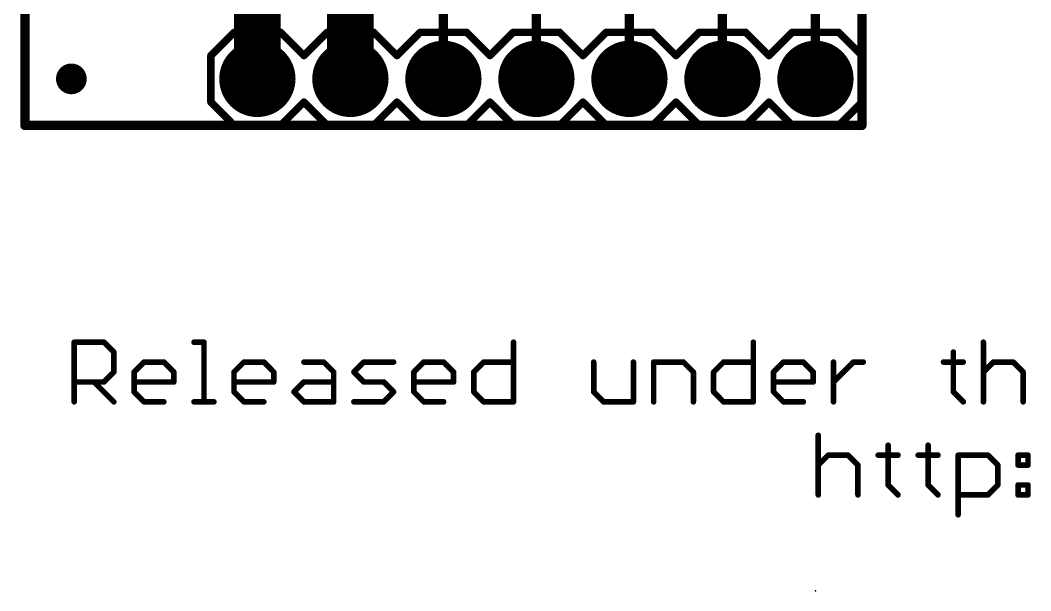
# Model space of a CAD drawing. Extents: x 0 to 108, y -13 to 32.
# Drawn here: x -0.13 to 27.47, y -12.7 to 2.87 of the extents above; entities that cross this region are included whole.
import ezdxf

# ---------------------------------------------------------------- set-up
doc = ezdxf.new("R2010")
doc.units = 0
for name, color, linetype in [('1', 12, 'CONTINUOUS'), ('16', 132, 'CONTINUOUS'), ('17', 110, 'CONTINUOUS'), ('20', 53, 'CONTINUOUS'), ('21', 41, 'CONTINUOUS'), ('23', 53, 'CONTINUOUS'), ('27', 253, 'CONTINUOUS'), ('29', 253, 'CONTINUOUS'), ('30', 253, 'CONTINUOUS'), ('44', 253, 'CONTINUOUS'), ('51', 53, 'CONTINUOUS')]:
    doc.layers.add(name, color=color, linetype=linetype)

# ---------------------------------------------------------------- blocks, each defined once
blk = doc.blocks.new('RECT')
blk.add_solid([(-0.5, -0.5), (0.5, -0.5), (-0.5, 0.5), (0.5, 0.5)])
blk = doc.blocks.new('ROUNDP')
at = {"const_width": 0.5}
blk.add_lwpolyline([(0, -0.25, 1), (0, 0.25, 1), (0, -0.25)], format="xyb", dxfattribs=at)
blk = doc.blocks.new('PIE')
at = {"const_width": 0.5}
blk.add_lwpolyline([(0, -0.25, 1), (0, 0.25, 1), (0, -0.25)], format="xyb", dxfattribs=at)

msp = doc.modelspace()

# ---------------------------------------------------------------- linework, layer by layer
at = {"layer": '1'}
for points, const_width in [([(0, 0), (0, 30.48)], 0.254), ([(22.86, 30.48), (22.86, 0)], 0.254), ([(21.59, 1.27), (21.59, 6.985)], 0.254), ([(6.35, 1.27), (6.35, 5.207)], 1.27), ([(11.43, 1.27), (11.43, 5.334)], 0.254), ([(22.86, 0), (0, 0)], 0.254)]:
    msp.add_lwpolyline(points, dxfattribs=dict(at, const_width=const_width))
for points, const_width in [([(6.0325, 1.27, 1), (6.6675, 1.27)], 0.635), ([(11.3665, 1.27, 1), (11.4935, 1.27)], 0.127), ([(21.5265, 1.27, 1), (21.6535, 1.27)], 0.127), ([(0, 0.0635, 1), (0, -0.0635)], 0.127), ([(-0.0635, 0, 1), (0.0635, 0)], 0.127), ([(22.7965, 0, 1), (22.9235, 0)], 0.127), ([(22.86, -0.0635, 1), (22.86, 0.0635)], 0.127)]:
    msp.add_lwpolyline(points, format="xyb", dxfattribs=dict(at, const_width=const_width))
at = {"layer": '16'}
for points, const_width in [([(0, 30.48), (0, 0)], 0.254), ([(22.86, 0), (22.86, 30.48)], 0.254), ([(8.89, 1.27), (8.89, 29.21)], 1.27), ([(11.43, 1.27), (11.43, 29.21)], 0.254), ([(13.97, 1.27), (13.97, 13.335)], 0.254), ([(16.51, 1.27), (16.51, 9.906)], 0.254), ([(19.05, 1.27), (19.05, 8.89)], 0.254), ([(0, 0), (22.86, 0)], 0.254)]:
    msp.add_lwpolyline(points, dxfattribs=dict(at, const_width=const_width))
for points, const_width in [([(8.5725, 1.27, 1), (9.2075, 1.27)], 0.635), ([(11.3665, 1.27, 1), (11.4935, 1.27)], 0.127), ([(13.9065, 1.27, 1), (14.0335, 1.27)], 0.127), ([(16.4465, 1.27, 1), (16.5735, 1.27)], 0.127), ([(18.9865, 1.27, 1), (19.1135, 1.27)], 0.127), ([(0, 0.0635, 1), (0, -0.0635)], 0.127), ([(-0.0635, 0, 1), (0.0635, 0)], 0.127), ([(22.7965, 0, 1), (22.9235, 0)], 0.127), ([(22.86, -0.0635, 1), (22.86, 0.0635)], 0.127)]:
    msp.add_lwpolyline(points, format="xyb", dxfattribs=dict(at, const_width=const_width))
at = {"layer": '20', "const_width": 0.254}
for points in [[(0, 30.48), (0, 0)], [(22.86, 0), (22.86, 30.48)], [(0, 0), (22.86, 0)]]:
    msp.add_lwpolyline(points, dxfattribs=at)
at = {"layer": '20', "const_width": 0.127}
for points in [[(0, 0.0635, 1), (0, -0.0635)], [(-0.0635, 0, 1), (0.0635, 0)], [(22.7965, 0, 1), (22.9235, 0)], [(22.86, -0.0635, 1), (22.86, 0.0635)]]:
    msp.add_lwpolyline(points, format="xyb", dxfattribs=at)
at = {"layer": '21', "const_width": 0.2032}
for points in [[(5.715, 2.54), (5.08, 1.905)], [(5.715, 2.54), (6.985, 2.54)], [(6.985, 2.54), (7.62, 1.905)], [(7.62, 1.905), (8.255, 2.54)], [(8.255, 2.54), (9.525, 2.54)], [(9.525, 2.54), (10.16, 1.905)], [(10.16, 1.905), (10.795, 2.54)], [(10.795, 2.54), (12.065, 2.54)], [(12.065, 2.54), (12.7, 1.905)], [(13.335, 2.54), (12.7, 1.905)], [(13.335, 2.54), (14.605, 2.54)], [(14.605, 2.54), (15.24, 1.905)], [(15.24, 1.905), (15.875, 2.54)], [(15.875, 2.54), (17.145, 2.54)], [(17.145, 2.54), (17.78, 1.905)], [(17.78, 1.905), (18.415, 2.54)], [(18.415, 2.54), (19.685, 2.54)], [(19.685, 2.54), (20.32, 1.905)], [(20.955, 2.54), (20.32, 1.905)], [(20.955, 2.54), (22.225, 2.54)], [(22.225, 2.54), (22.86, 1.905)], [(5.08, 1.905), (5.08, 0.635)], [(22.86, 1.905), (22.86, 0.635)], [(5.08, 0.635), (5.715, 0)], [(7.62, 0.635), (6.985, 0)], [(8.255, 0), (7.62, 0.635)], [(10.16, 0.635), (9.525, 0)], [(10.795, 0), (10.16, 0.635)], [(12.7, 0.635), (12.065, 0)], [(12.7, 0.635), (13.335, 0)], [(15.24, 0.635), (14.605, 0)], [(15.875, 0), (15.24, 0.635)], [(17.78, 0.635), (17.145, 0)], [(18.415, 0), (17.78, 0.635)], [(20.32, 0.635), (19.685, 0)], [(20.32, 0.635), (20.955, 0)], [(22.86, 0.635), (22.225, 0)], [(6.985, 0), (5.715, 0)], [(9.525, 0), (8.255, 0)], [(12.065, 0), (10.795, 0)], [(14.605, 0), (13.335, 0)], [(17.145, 0), (15.875, 0)], [(19.685, 0), (18.415, 0)], [(22.225, 0), (20.955, 0)]]:
    msp.add_lwpolyline(points, dxfattribs=at)
at = {"layer": '21', "const_width": 0.1016}
for points in [[(5.715, 2.5908, 1), (5.715, 2.4892)], [(5.7509, 2.5041, 1), (5.6791, 2.5759)], [(7.0209, 2.5759, 1), (6.9491, 2.5041)], [(6.985, 2.4892, 1), (6.985, 2.5908)], [(8.255, 2.5908, 1), (8.255, 2.4892)], [(8.2909, 2.5041, 1), (8.2191, 2.5759)], [(9.5609, 2.5759, 1), (9.4891, 2.5041)], [(9.525, 2.4892, 1), (9.525, 2.5908)], [(10.795, 2.5908, 1), (10.795, 2.4892)], [(10.8309, 2.5041, 1), (10.7591, 2.5759)], [(12.1009, 2.5759, 1), (12.0291, 2.5041)], [(12.065, 2.4892, 1), (12.065, 2.5908)], [(13.335, 2.5908, 1), (13.335, 2.4892)], [(13.3709, 2.5041, 1), (13.2991, 2.5759)], [(14.6409, 2.5759, 1), (14.5691, 2.5041)], [(14.605, 2.4892, 1), (14.605, 2.5908)], [(15.875, 2.5908, 1), (15.875, 2.4892)], [(15.9109, 2.5041, 1), (15.8391, 2.5759)], [(17.1809, 2.5759, 1), (17.1091, 2.5041)], [(17.145, 2.4892, 1), (17.145, 2.5908)], [(18.415, 2.5908, 1), (18.415, 2.4892)], [(18.4509, 2.5041, 1), (18.3791, 2.5759)], [(19.7209, 2.5759, 1), (19.6491, 2.5041)], [(19.685, 2.4892, 1), (19.685, 2.5908)], [(20.955, 2.5908, 1), (20.955, 2.4892)], [(20.9909, 2.5041, 1), (20.9191, 2.5759)], [(22.2609, 2.5759, 1), (22.1891, 2.5041)], [(22.225, 2.4892, 1), (22.225, 2.5908)], [(5.1308, 1.905, 1), (5.0292, 1.905)], [(5.0441, 1.9409, 1), (5.1159, 1.8691)], [(7.5841, 1.9409, 1), (7.6559, 1.8691)], [(7.5841, 1.8691, 1), (7.6559, 1.9409)], [(10.1241, 1.9409, 1), (10.1959, 1.8691)], [(10.1241, 1.8691, 1), (10.1959, 1.9409)], [(12.6641, 1.9409, 1), (12.7359, 1.8691)], [(12.6641, 1.8691, 1), (12.7359, 1.9409)], [(15.2041, 1.9409, 1), (15.2759, 1.8691)], [(15.2041, 1.8691, 1), (15.2759, 1.9409)], [(17.7441, 1.9409, 1), (17.8159, 1.8691)], [(17.7441, 1.8691, 1), (17.8159, 1.9409)], [(20.2841, 1.9409, 1), (20.3559, 1.8691)], [(20.2841, 1.8691, 1), (20.3559, 1.9409)], [(22.9108, 1.905, 1), (22.8092, 1.905)], [(22.8241, 1.8691, 1), (22.8959, 1.9409)], [(5.1159, 0.6709, 1), (5.0441, 0.5991)], [(5.0292, 0.635, 1), (5.1308, 0.635)], [(7.6559, 0.6709, 1), (7.5841, 0.5991)], [(7.6559, 0.5991, 1), (7.5841, 0.6709)], [(10.1959, 0.6709, 1), (10.1241, 0.5991)], [(10.1959, 0.5991, 1), (10.1241, 0.6709)], [(12.7359, 0.6709, 1), (12.6641, 0.5991)], [(12.7359, 0.5991, 1), (12.6641, 0.6709)], [(15.2759, 0.6709, 1), (15.2041, 0.5991)], [(15.2759, 0.5991, 1), (15.2041, 0.6709)], [(17.8159, 0.6709, 1), (17.7441, 0.5991)], [(17.8159, 0.5991, 1), (17.7441, 0.6709)], [(20.3559, 0.6709, 1), (20.2841, 0.5991)], [(20.3559, 0.5991, 1), (20.2841, 0.6709)], [(22.8092, 0.635, 1), (22.9108, 0.635)], [(22.8959, 0.5991, 1), (22.8241, 0.6709)], [(5.715, 0.0508, 1), (5.715, -0.0508)], [(5.6791, -0.0359, 1), (5.7509, 0.0359)], [(6.9491, 0.0359, 1), (7.0209, -0.0359)], [(6.985, -0.0508, 1), (6.985, 0.0508)], [(8.255, 0.0508, 1), (8.255, -0.0508)], [(8.2191, -0.0359, 1), (8.2909, 0.0359)], [(9.4891, 0.0359, 1), (9.5609, -0.0359)], [(9.525, -0.0508, 1), (9.525, 0.0508)], [(10.795, 0.0508, 1), (10.795, -0.0508)], [(10.7591, -0.0359, 1), (10.8309, 0.0359)], [(12.0291, 0.0359, 1), (12.1009, -0.0359)], [(12.065, -0.0508, 1), (12.065, 0.0508)], [(13.335, 0.0508, 1), (13.335, -0.0508)], [(13.2991, -0.0359, 1), (13.3709, 0.0359)], [(14.5691, 0.0359, 1), (14.6409, -0.0359)], [(14.605, -0.0508, 1), (14.605, 0.0508)], [(15.875, 0.0508, 1), (15.875, -0.0508)], [(15.8391, -0.0359, 1), (15.9109, 0.0359)], [(17.1091, 0.0359, 1), (17.1809, -0.0359)], [(17.145, -0.0508, 1), (17.145, 0.0508)], [(18.415, 0.0508, 1), (18.415, -0.0508)], [(18.3791, -0.0359, 1), (18.4509, 0.0359)], [(19.6491, 0.0359, 1), (19.7209, -0.0359)], [(19.685, -0.0508, 1), (19.685, 0.0508)], [(20.955, 0.0508, 1), (20.955, -0.0508)], [(20.9191, -0.0359, 1), (20.9909, 0.0359)], [(22.1891, 0.0359, 1), (22.2609, -0.0359)], [(22.225, -0.0508, 1), (22.225, 0.0508)]]:
    msp.add_lwpolyline(points, format="xyb", dxfattribs=at)
at = {"layer": '23'}
for p in [(1.27, 1.27), (6.35, 1.27), (21.59, -12.7)]:
    msp.add_point(p, dxfattribs=at)
at = {"layer": '27', "const_width": 0.1524}
for points in [[(1.3462, -7.5438), (1.3462, -5.9168)], [(1.3462, -5.9168), (2.1597, -5.9168)], [(2.1597, -5.9168), (2.4309, -6.188)], [(4.6205, -5.9168), (4.8917, -5.9168)], [(4.8917, -5.9168), (4.8917, -7.5438)], [(13.3452, -5.9168), (13.3452, -7.5438)], [(19.8939, -5.9168), (19.8939, -7.5438)], [(26.1764, -5.9168), (26.1764, -7.5438)], [(2.4309, -6.188), (2.4309, -6.7303)], [(25.3561, -6.188), (25.3561, -7.2726)], [(2.9834, -6.7303), (3.2545, -6.4591)], [(3.2545, -6.4591), (3.7969, -6.4591)], [(3.7969, -6.4591), (4.068, -6.7303)], [(5.7119, -6.7303), (5.9831, -6.4591)], [(5.9831, -6.4591), (6.5254, -6.4591)], [(6.5254, -6.4591), (6.7966, -6.7303)], [(7.6203, -6.4591), (8.1626, -6.4591)], [(8.1626, -6.4591), (8.4338, -6.7303)], [(8.9863, -6.7303), (9.2574, -6.4591)], [(9.2574, -6.4591), (10.0709, -6.4591)], [(10.6234, -6.7303), (10.8946, -6.4591)], [(10.8946, -6.4591), (11.4369, -6.4591)], [(11.4369, -6.4591), (11.7081, -6.7303)], [(12.2606, -6.7303), (12.5317, -6.4591)], [(12.5317, -6.4591), (13.3452, -6.4591)], [(15.5349, -6.4591), (15.5349, -7.2726)], [(16.6195, -7.5438), (16.6195, -6.4591)], [(17.172, -7.5438), (17.172, -6.4591)], [(17.172, -6.4591), (17.9855, -6.4591)], [(17.9855, -6.4591), (18.2567, -6.7303)], [(18.8092, -6.7303), (19.0804, -6.4591)], [(19.0804, -6.4591), (19.8939, -6.4591)], [(20.4464, -6.7303), (20.7175, -6.4591)], [(20.7175, -6.4591), (21.2599, -6.4591)], [(21.2599, -6.4591), (21.531, -6.7303)], [(22.0835, -7.5438), (22.0835, -6.4591)], [(22.0835, -7.0015), (22.6258, -6.4591)], [(22.6258, -6.4591), (22.897, -6.4591)], [(25.085, -6.4591), (25.6273, -6.4591)], [(26.1764, -6.7303), (26.4476, -6.4591)], [(26.4476, -6.4591), (26.9899, -6.4591)], [(26.9899, -6.4591), (27.2611, -6.7303)], [(2.4309, -6.7303), (2.1597, -7.0015)], [(2.9834, -7.2726), (2.9834, -6.7303)], [(4.068, -6.7303), (4.068, -7.0015)], [(5.7119, -7.2726), (5.7119, -6.7303)], [(6.7966, -6.7303), (6.7966, -7.0015)], [(8.4338, -6.7303), (8.4338, -7.5438)], [(9.2574, -7.0015), (8.9863, -6.7303)], [(10.6234, -7.2726), (10.6234, -6.7303)], [(11.7081, -6.7303), (11.7081, -7.0015)], [(12.2606, -7.2726), (12.2606, -6.7303)], [(18.2567, -6.7303), (18.2567, -7.5438)], [(18.8092, -7.2726), (18.8092, -6.7303)], [(20.4464, -7.2726), (20.4464, -6.7303)], [(21.531, -6.7303), (21.531, -7.0015)], [(27.2611, -6.7303), (27.2611, -7.5438)], [(2.1597, -7.0015), (1.3462, -7.0015)], [(1.8885, -7.0015), (2.4309, -7.5438)], [(4.068, -7.0015), (2.9834, -7.0015)], [(6.7966, -7.0015), (5.7119, -7.0015)], [(7.3491, -7.2726), (7.6203, -7.0015)], [(7.6203, -7.0015), (8.4338, -7.0015)], [(9.7998, -7.0015), (9.2574, -7.0015)], [(10.0709, -7.2726), (9.7998, -7.0015)], [(11.7081, -7.0015), (10.6234, -7.0015)], [(21.531, -7.0015), (20.4464, -7.0015)], [(3.2545, -7.5438), (2.9834, -7.2726)], [(5.9831, -7.5438), (5.7119, -7.2726)], [(7.6203, -7.5438), (7.3491, -7.2726)], [(9.7998, -7.5438), (10.0709, -7.2726)], [(10.8946, -7.5438), (10.6234, -7.2726)], [(12.5317, -7.5438), (12.2606, -7.2726)], [(15.5349, -7.2726), (15.8061, -7.5438)], [(19.0804, -7.5438), (18.8092, -7.2726)], [(20.7175, -7.5438), (20.4464, -7.2726)], [(25.3561, -7.2726), (25.6273, -7.5438)], [(3.7969, -7.5438), (3.2545, -7.5438)], [(4.6205, -7.5438), (5.1628, -7.5438)], [(6.5254, -7.5438), (5.9831, -7.5438)], [(8.4338, -7.5438), (7.6203, -7.5438)], [(8.9863, -7.5438), (9.7998, -7.5438)], [(11.4369, -7.5438), (10.8946, -7.5438)], [(13.3452, -7.5438), (12.5317, -7.5438)], [(15.8061, -7.5438), (16.6195, -7.5438)], [(19.8939, -7.5438), (19.0804, -7.5438)], [(21.2599, -7.5438), (20.7175, -7.5438)], [(21.6662, -8.4568), (21.6662, -10.0838)], [(23.5745, -8.728), (23.5745, -9.8126)], [(24.666, -8.728), (24.666, -9.8126)], [(21.6662, -9.2703), (21.9374, -8.9991)], [(21.9374, -8.9991), (22.4797, -8.9991)], [(22.4797, -8.9991), (22.7509, -9.2703)], [(23.3034, -8.9991), (23.8457, -8.9991)], [(24.3948, -8.9991), (24.9371, -8.9991)], [(25.4862, -10.6261), (25.4862, -8.9991)], [(25.4862, -8.9991), (26.2997, -8.9991)], [(26.2997, -8.9991), (26.5709, -9.2703)], [(27.1234, -8.9991), (27.3946, -8.9991)], [(27.1234, -9.2703), (27.1234, -8.9991)], [(27.3946, -8.9991), (27.3946, -9.2703)], [(22.7509, -9.2703), (22.7509, -10.0838)], [(26.5709, -9.2703), (26.5709, -9.8126)], [(27.3946, -9.2703), (27.1234, -9.2703)], [(23.5745, -9.8126), (23.8457, -10.0838)], [(24.666, -9.8126), (24.9371, -10.0838)], [(26.5709, -9.8126), (26.2997, -10.0838)], [(27.1234, -9.8126), (27.3946, -9.8126)], [(27.1234, -10.0838), (27.1234, -9.8126)], [(27.3946, -9.8126), (27.3946, -10.0838)], [(26.2997, -10.0838), (25.4862, -10.0838)], [(27.3946, -10.0838), (27.1234, -10.0838)]]:
    msp.add_lwpolyline(points, dxfattribs=at)
at = {"layer": '27', "const_width": 0.0762}
for points in [[(1.3843, -5.9168, 1), (1.3081, -5.9168)], [(1.3462, -5.8787, 1), (1.3462, -5.9549)], [(2.1866, -5.8899, 1), (2.1328, -5.9438)], [(2.1597, -5.9549, 1), (2.1597, -5.8787)], [(4.6205, -5.8787, 1), (4.6205, -5.9549)], [(4.9298, -5.9168, 1), (4.8536, -5.9168)], [(4.8917, -5.9549, 1), (4.8917, -5.8787)], [(13.3833, -5.9168, 1), (13.3071, -5.9168)], [(19.932, -5.9168, 1), (19.8558, -5.9168)], [(26.2145, -5.9168, 1), (26.1383, -5.9168)], [(2.469, -6.188, 1), (2.3928, -6.188)], [(2.4039, -6.2149, 1), (2.4578, -6.161)], [(25.3942, -6.188, 1), (25.318, -6.188)], [(3.2545, -6.421, 1), (3.2545, -6.4972)], [(3.2815, -6.4861, 1), (3.2276, -6.4322)], [(3.8238, -6.4322, 1), (3.7699, -6.4861)], [(3.7969, -6.4972, 1), (3.7969, -6.421)], [(5.9831, -6.421, 1), (5.9831, -6.4972)], [(6.0101, -6.4861, 1), (5.9562, -6.4322)], [(6.5524, -6.4322, 1), (6.4985, -6.4861)], [(6.5254, -6.4972, 1), (6.5254, -6.421)], [(7.6203, -6.421, 1), (7.6203, -6.4972)], [(8.1895, -6.4322, 1), (8.1357, -6.4861)], [(8.1626, -6.4972, 1), (8.1626, -6.421)], [(9.2574, -6.421, 1), (9.2574, -6.4972)], [(9.2844, -6.4861, 1), (9.2305, -6.4322)], [(10.0709, -6.4972, 1), (10.0709, -6.421)], [(10.8946, -6.421, 1), (10.8946, -6.4972)], [(10.9215, -6.4861, 1), (10.8676, -6.4322)], [(11.4639, -6.4322, 1), (11.41, -6.4861)], [(11.4369, -6.4972, 1), (11.4369, -6.421)], [(12.5317, -6.421, 1), (12.5317, -6.4972)], [(12.5587, -6.4861, 1), (12.5048, -6.4322)], [(13.3452, -6.4972, 1), (13.3452, -6.421)], [(15.573, -6.4591, 1), (15.4968, -6.4591)], [(16.6576, -6.4591, 1), (16.5814, -6.4591)], [(17.2101, -6.4591, 1), (17.1339, -6.4591)], [(17.172, -6.421, 1), (17.172, -6.4972)], [(18.0125, -6.4322, 1), (17.9586, -6.4861)], [(17.9855, -6.4972, 1), (17.9855, -6.421)], [(19.0804, -6.421, 1), (19.0804, -6.4972)], [(19.1073, -6.4861, 1), (19.0534, -6.4322)], [(19.8939, -6.4972, 1), (19.8939, -6.421)], [(20.7175, -6.421, 1), (20.7175, -6.4972)], [(20.7445, -6.4861, 1), (20.6906, -6.4322)], [(21.2868, -6.4322, 1), (21.2329, -6.4861)], [(21.2599, -6.4972, 1), (21.2599, -6.421)], [(22.1216, -6.4591, 1), (22.0454, -6.4591)], [(22.6258, -6.421, 1), (22.6258, -6.4972)], [(22.6528, -6.4861, 1), (22.5989, -6.4322)], [(22.897, -6.4972, 1), (22.897, -6.421)], [(25.085, -6.421, 1), (25.085, -6.4972)], [(25.6273, -6.4972, 1), (25.6273, -6.421)], [(26.4476, -6.421, 1), (26.4476, -6.4972)], [(26.4745, -6.4861, 1), (26.4206, -6.4322)], [(27.0168, -6.4322, 1), (26.963, -6.4861)], [(26.9899, -6.4972, 1), (26.9899, -6.421)], [(2.3928, -6.7303, 1), (2.469, -6.7303)], [(2.4578, -6.7572, 1), (2.4039, -6.7034)], [(3.0215, -6.7303, 1), (2.9453, -6.7303)], [(2.9564, -6.7034, 1), (3.0103, -6.7572)], [(4.1061, -6.7303, 1), (4.0299, -6.7303)], [(4.0411, -6.7572, 1), (4.095, -6.7034)], [(5.75, -6.7303, 1), (5.6738, -6.7303)], [(5.685, -6.7034, 1), (5.7389, -6.7572)], [(6.8347, -6.7303, 1), (6.7585, -6.7303)], [(6.7697, -6.7572, 1), (6.8236, -6.7034)], [(8.4719, -6.7303, 1), (8.3957, -6.7303)], [(8.4068, -6.7572, 1), (8.4607, -6.7034)], [(9.0132, -6.7034, 1), (8.9593, -6.7572)], [(8.9593, -6.7034, 1), (9.0132, -6.7572)], [(10.6615, -6.7303, 1), (10.5853, -6.7303)], [(10.5965, -6.7034, 1), (10.6504, -6.7572)], [(11.7462, -6.7303, 1), (11.67, -6.7303)], [(11.6811, -6.7572, 1), (11.735, -6.7034)], [(12.2987, -6.7303, 1), (12.2225, -6.7303)], [(12.2336, -6.7034, 1), (12.2875, -6.7572)], [(18.2948, -6.7303, 1), (18.2186, -6.7303)], [(18.2298, -6.7572, 1), (18.2836, -6.7034)], [(18.8473, -6.7303, 1), (18.7711, -6.7303)], [(18.7823, -6.7034, 1), (18.8361, -6.7572)], [(20.4845, -6.7303, 1), (20.4083, -6.7303)], [(20.4194, -6.7034, 1), (20.4733, -6.7572)], [(21.5691, -6.7303, 1), (21.4929, -6.7303)], [(21.5041, -6.7572, 1), (21.558, -6.7034)], [(26.1495, -6.7034, 1), (26.2033, -6.7572)], [(27.2992, -6.7303, 1), (27.223, -6.7303)], [(27.2341, -6.7572, 1), (27.288, -6.7034)], [(1.3462, -6.9634, 1), (1.3462, -7.0396)], [(1.9155, -6.9745, 1), (1.8616, -7.0284)], [(2.1328, -6.9745, 1), (2.1866, -7.0284)], [(2.1597, -7.0396, 1), (2.1597, -6.9634)], [(2.9834, -6.9634, 1), (2.9834, -7.0396)], [(4.0299, -7.0015, 1), (4.1061, -7.0015)], [(4.068, -7.0396, 1), (4.068, -6.9634)], [(5.7119, -6.9634, 1), (5.7119, -7.0396)], [(6.7585, -7.0015, 1), (6.8347, -7.0015)], [(6.7966, -7.0396, 1), (6.7966, -6.9634)], [(7.6203, -6.9634, 1), (7.6203, -7.0396)], [(7.6472, -7.0284, 1), (7.5933, -6.9745)], [(8.4338, -7.0396, 1), (8.4338, -6.9634)], [(9.2574, -6.9634, 1), (9.2574, -7.0396)], [(9.2305, -7.0284, 1), (9.2844, -6.9745)], [(9.8267, -6.9745, 1), (9.7728, -7.0284)], [(9.7998, -7.0396, 1), (9.7998, -6.9634)], [(10.6234, -6.9634, 1), (10.6234, -7.0396)], [(11.67, -7.0015, 1), (11.7462, -7.0015)], [(11.7081, -7.0396, 1), (11.7081, -6.9634)], [(20.4464, -6.9634, 1), (20.4464, -7.0396)], [(21.4929, -7.0015, 1), (21.5691, -7.0015)], [(21.531, -7.0396, 1), (21.531, -6.9634)], [(22.0566, -6.9745, 1), (22.1105, -7.0284)], [(3.0103, -7.2457, 1), (2.9564, -7.2996)], [(2.9453, -7.2726, 1), (3.0215, -7.2726)], [(5.7389, -7.2457, 1), (5.685, -7.2996)], [(5.6738, -7.2726, 1), (5.75, -7.2726)], [(7.376, -7.2457, 1), (7.3222, -7.2996)], [(7.3222, -7.2457, 1), (7.376, -7.2996)], [(10.0979, -7.2996, 1), (10.044, -7.2457)], [(10.044, -7.2996, 1), (10.0979, -7.2457)], [(10.6504, -7.2457, 1), (10.5965, -7.2996)], [(10.5853, -7.2726, 1), (10.6615, -7.2726)], [(12.2875, -7.2457, 1), (12.2336, -7.2996)], [(12.2225, -7.2726, 1), (12.2987, -7.2726)], [(15.5618, -7.2457, 1), (15.5079, -7.2996)], [(15.4968, -7.2726, 1), (15.573, -7.2726)], [(18.8361, -7.2457, 1), (18.7823, -7.2996)], [(18.7711, -7.2726, 1), (18.8473, -7.2726)], [(20.4733, -7.2457, 1), (20.4194, -7.2996)], [(20.4083, -7.2726, 1), (20.4845, -7.2726)], [(25.3831, -7.2457, 1), (25.3292, -7.2996)], [(25.318, -7.2726, 1), (25.3942, -7.2726)], [(1.3081, -7.5438, 1), (1.3843, -7.5438)], [(2.4039, -7.5707, 1), (2.4578, -7.5169)], [(3.2545, -7.5057, 1), (3.2545, -7.5819)], [(3.2276, -7.5707, 1), (3.2815, -7.5169)], [(3.7969, -7.5819, 1), (3.7969, -7.5057)], [(4.6205, -7.5057, 1), (4.6205, -7.5819)], [(4.8536, -7.5438, 1), (4.9298, -7.5438)], [(5.1628, -7.5819, 1), (5.1628, -7.5057)], [(5.9831, -7.5057, 1), (5.9831, -7.5819)], [(5.9562, -7.5707, 1), (6.0101, -7.5169)], [(6.5254, -7.5819, 1), (6.5254, -7.5057)], [(7.6203, -7.5057, 1), (7.6203, -7.5819)], [(7.5933, -7.5707, 1), (7.6472, -7.5169)], [(8.3957, -7.5438, 1), (8.4719, -7.5438)], [(8.4338, -7.5819, 1), (8.4338, -7.5057)], [(8.9863, -7.5057, 1), (8.9863, -7.5819)], [(9.7728, -7.5169, 1), (9.8267, -7.5707)], [(9.7998, -7.5819, 1), (9.7998, -7.5057)], [(10.8946, -7.5057, 1), (10.8946, -7.5819)], [(10.8676, -7.5707, 1), (10.9215, -7.5169)], [(11.4369, -7.5819, 1), (11.4369, -7.5057)], [(12.5317, -7.5057, 1), (12.5317, -7.5819)], [(12.5048, -7.5707, 1), (12.5587, -7.5169)], [(13.3071, -7.5438, 1), (13.3833, -7.5438)], [(13.3452, -7.5819, 1), (13.3452, -7.5057)], [(15.8061, -7.5057, 1), (15.8061, -7.5819)], [(15.7791, -7.5707, 1), (15.833, -7.5169)], [(16.5814, -7.5438, 1), (16.6576, -7.5438)], [(16.6195, -7.5819, 1), (16.6195, -7.5057)], [(17.1339, -7.5438, 1), (17.2101, -7.5438)], [(18.2186, -7.5438, 1), (18.2948, -7.5438)], [(19.0804, -7.5057, 1), (19.0804, -7.5819)], [(19.0534, -7.5707, 1), (19.1073, -7.5169)], [(19.8558, -7.5438, 1), (19.932, -7.5438)], [(19.8939, -7.5819, 1), (19.8939, -7.5057)], [(20.7175, -7.5057, 1), (20.7175, -7.5819)], [(20.6906, -7.5707, 1), (20.7445, -7.5169)], [(21.2599, -7.5819, 1), (21.2599, -7.5057)], [(22.0454, -7.5438, 1), (22.1216, -7.5438)], [(25.6004, -7.5707, 1), (25.6542, -7.5169)], [(26.1383, -7.5438, 1), (26.2145, -7.5438)], [(27.223, -7.5438, 1), (27.2992, -7.5438)], [(21.7043, -8.4568, 1), (21.6281, -8.4568)], [(23.6126, -8.728, 1), (23.5364, -8.728)], [(24.7041, -8.728, 1), (24.6279, -8.728)], [(21.9374, -8.961, 1), (21.9374, -9.0372)], [(21.9643, -9.0261, 1), (21.9104, -8.9722)], [(22.5066, -8.9722, 1), (22.4528, -9.0261)], [(22.4797, -9.0372, 1), (22.4797, -8.961)], [(23.3034, -8.961, 1), (23.3034, -9.0372)], [(23.8457, -9.0372, 1), (23.8457, -8.961)], [(24.3948, -8.961, 1), (24.3948, -9.0372)], [(24.9371, -9.0372, 1), (24.9371, -8.961)], [(25.5243, -8.9991, 1), (25.4481, -8.9991)], [(25.4862, -8.961, 1), (25.4862, -9.0372)], [(26.3267, -8.9722, 1), (26.2728, -9.0261)], [(26.2997, -9.0372, 1), (26.2997, -8.961)], [(27.1234, -8.961, 1), (27.1234, -9.0372)], [(27.1615, -8.9991, 1), (27.0853, -8.9991)], [(27.4327, -8.9991, 1), (27.3565, -8.9991)], [(27.3946, -9.0372, 1), (27.3946, -8.961)], [(21.6393, -9.2434, 1), (21.6931, -9.2972)], [(22.789, -9.2703, 1), (22.7128, -9.2703)], [(22.7239, -9.2972, 1), (22.7778, -9.2434)], [(26.609, -9.2703, 1), (26.5328, -9.2703)], [(26.5439, -9.2972, 1), (26.5978, -9.2434)], [(27.1234, -9.2322, 1), (27.1234, -9.3084)], [(27.0853, -9.2703, 1), (27.1615, -9.2703)], [(27.3565, -9.2703, 1), (27.4327, -9.2703)], [(27.3946, -9.3084, 1), (27.3946, -9.2322)], [(23.6015, -9.7857, 1), (23.5476, -9.8396)], [(23.5364, -9.8126, 1), (23.6126, -9.8126)], [(24.6929, -9.7857, 1), (24.639, -9.8396)], [(24.6279, -9.8126, 1), (24.7041, -9.8126)], [(26.5328, -9.8126, 1), (26.609, -9.8126)], [(26.5978, -9.8396, 1), (26.544, -9.7857)], [(27.1234, -9.7745, 1), (27.1234, -9.8507)], [(27.1615, -9.8126, 1), (27.0853, -9.8126)], [(27.4327, -9.8126, 1), (27.3565, -9.8126)], [(27.3946, -9.8507, 1), (27.3946, -9.7745)], [(21.6281, -10.0838, 1), (21.7043, -10.0838)], [(22.7128, -10.0838, 1), (22.789, -10.0838)], [(23.8187, -10.1107, 1), (23.8726, -10.0569)], [(24.9102, -10.1107, 1), (24.9641, -10.0569)], [(25.4862, -10.0457, 1), (25.4862, -10.1219)], [(26.2728, -10.0569, 1), (26.3267, -10.1107)], [(26.2997, -10.1219, 1), (26.2997, -10.0457)], [(27.1234, -10.0457, 1), (27.1234, -10.1219)], [(27.0853, -10.0838, 1), (27.1615, -10.0838)], [(27.3565, -10.0838, 1), (27.4327, -10.0838)], [(27.3946, -10.1219, 1), (27.3946, -10.0457)], [(25.4481, -10.6261, 1), (25.5243, -10.6261)]]:
    msp.add_lwpolyline(points, format="xyb", dxfattribs=at)
at = {"layer": '44'}
for centre in [(6.35, 1.27), (8.89, 1.27), (11.43, 1.27), (13.97, 1.27), (16.51, 1.27), (19.05, 1.27), (21.59, 1.27)]:
    msp.add_circle(centre, 0.508, dxfattribs=at)

# ---------------------------------------------------------------- block references
at = {"layer": '1', "xscale": 0.635, "yscale": 0.635}
msp.add_blockref('PIE', (1.27, 1.27), dxfattribs=at)
at = {"layer": '17', "xscale": 1.8796, "yscale": 1.8796, "rotation": 90}
for p in [(6.35, 1.27), (6.35, 1.27), (8.89, 1.27), (8.89, 1.27), (11.43, 1.27), (11.43, 1.27), (13.97, 1.27), (13.97, 1.27), (16.51, 1.27), (16.51, 1.27), (19.05, 1.27), (19.05, 1.27), (21.59, 1.27), (21.59, 1.27)]:
    msp.add_blockref('ROUNDP', p, dxfattribs=at)
at = {"layer": '29', "xscale": 2.0828, "yscale": 2.0828, "rotation": 90}
for p in [(6.35, 1.27), (8.89, 1.27), (11.43, 1.27), (13.97, 1.27), (16.51, 1.27), (19.05, 1.27), (21.59, 1.27)]:
    msp.add_blockref('ROUNDP', p, dxfattribs=at)
at = {"layer": '29', "xscale": 0.8382, "yscale": 0.8382}
msp.add_blockref('PIE', (1.27, 1.27), dxfattribs=at)
at = {"layer": '30', "xscale": 2.0828, "yscale": 2.0828, "rotation": 90}
for p in [(6.35, 1.27), (8.89, 1.27), (11.43, 1.27), (13.97, 1.27), (16.51, 1.27), (19.05, 1.27), (21.59, 1.27)]:
    msp.add_blockref('ROUNDP', p, dxfattribs=at)
at = {"layer": '51', "xscale": 0.508, "yscale": 0.508}
for p in [(6.35, 1.27), (8.89, 1.27), (11.43, 1.27), (13.97, 1.27), (16.51, 1.27), (19.05, 1.27), (21.59, 1.27)]:
    msp.add_blockref('RECT', p, dxfattribs=at)

doc.saveas('drawing.dxf')
